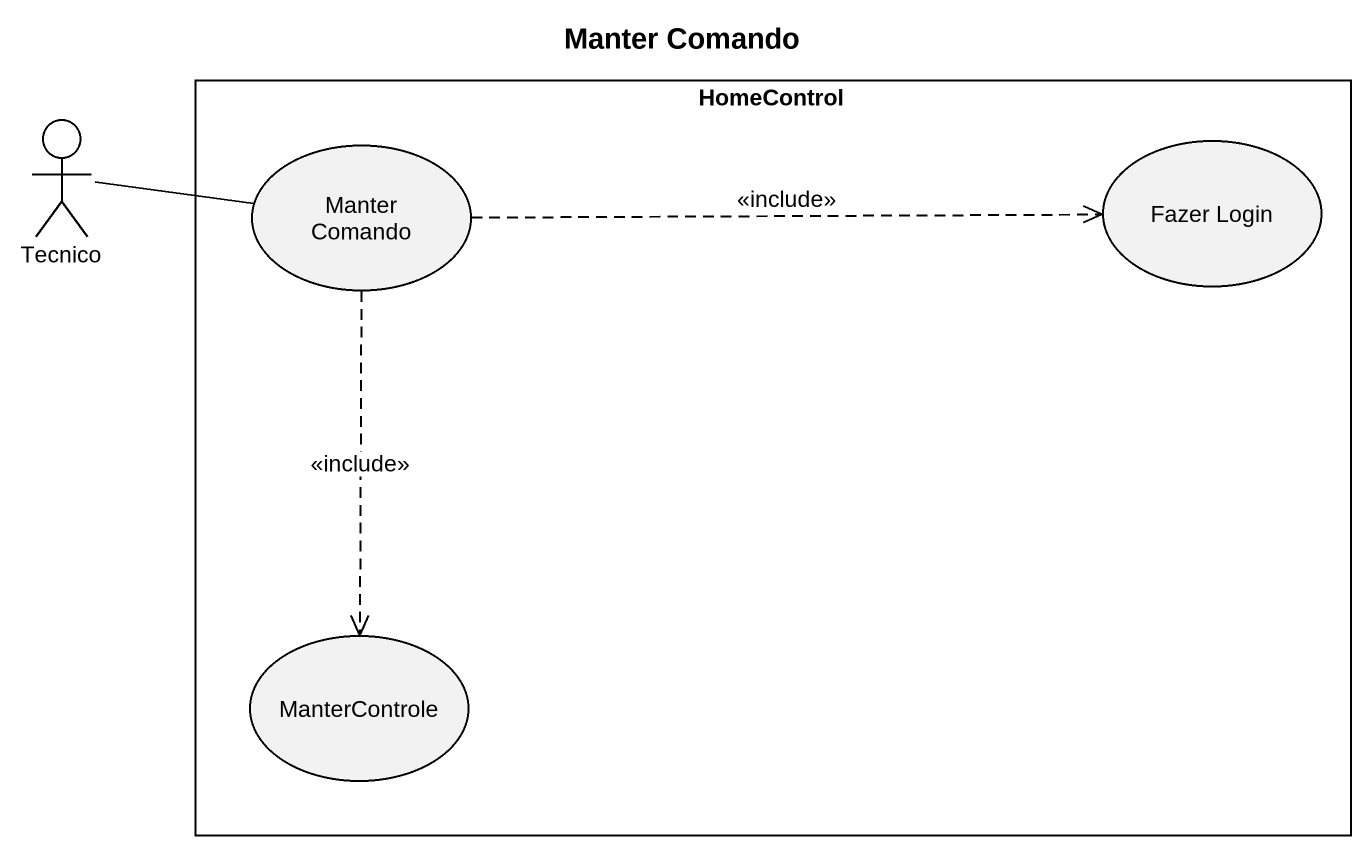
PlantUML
@startuml
title Manter Comando
rectangle HomeControl {
  usecase "Manter Comando" as Manter_Comando
  usecase "Fazer Login" as Fazer_Login
  usecase ManterControle
}
actor Tecnico
Tecnico -right- Manter_Comando
Manter_Comando .right.> Fazer_Login : <<include>>
Manter_Comando ..> ManterControle : <<include>>
@enduml
